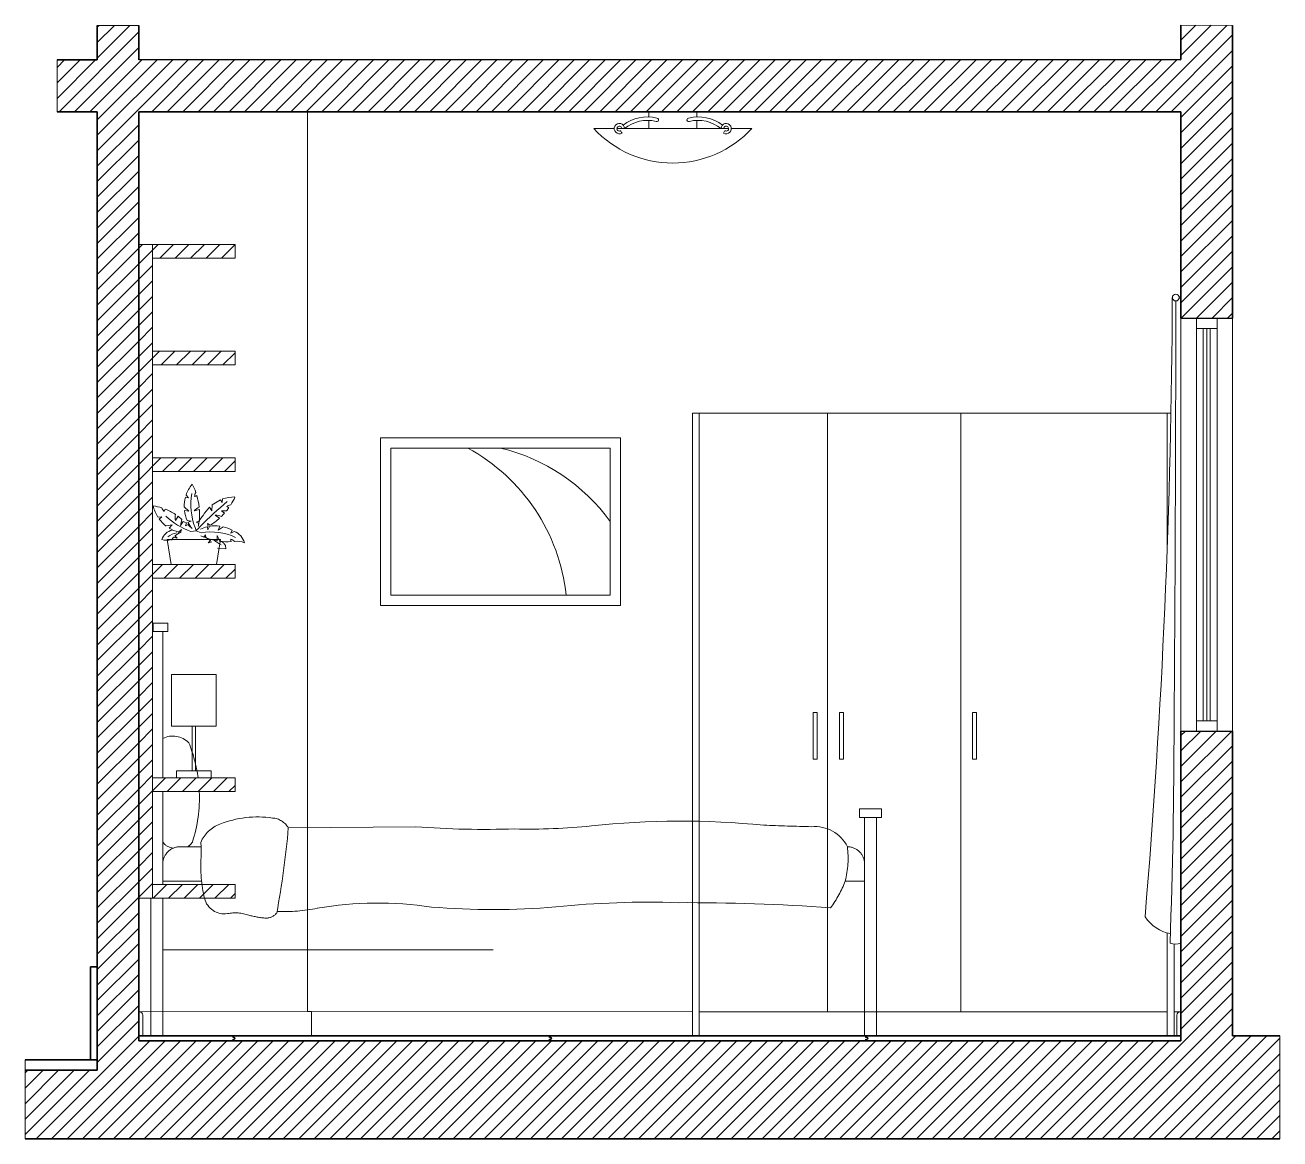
# Model space of a CAD drawing. Header units: millimetres. Extents: x -28749.5 to -28731.5, y -5760.5 to -5747.4.
# Drawn here: x -28739.654 to -28736.007, y -5755.285 to -5752.048 of the extents above; entities that cross this region are included whole.
import ezdxf

# ---------------------------------------------------------------- set-up
doc = ezdxf.new("R2010")
doc.units = ezdxf.units.MM
doc.linetypes.add('ACAD_ISO03W100', pattern=[30, 12, -18])
doc.linetypes.add('TRATTOPUNTO', pattern=[25.4, 12.7, -6.35, 0, -6.35])
doc.layers.get('DEFPOINTS').update_dxf_attribs({"color": 210, "lineweight": 18})
for name, color, linetype, lineweight in [('A-ELEV-MBE', 7, 'Continuous', 18), ('A-GLAZ-FURR', 4, 'Continuous', 18), ('A-SECT-MCUT', 7, 'Continuous', 35)]:
    doc.layers.add(name, color=color, linetype=linetype, lineweight=lineweight)
for name, color, linetype, lineweight, transparency in [('A-ELEV-MBE1', 50, 'Continuous', 18, 0.25), ('A-ELEV-MBE3', 92, 'Continuous', 18, 0.25), ('A-ELEV-MBE4', 41, 'Continuous', 13, 0.25), ('A-FURN', 163, 'Continuous', 13, 0.2)]:
    doc.layers.add(name, color=color, linetype=linetype, lineweight=lineweight, transparency=transparency)

msp = doc.modelspace()

# ---------------------------------------------------------------- hatches: boundary and pattern name
at = {"layer": 'A-FURN', "lineweight": 13}
h = msp.add_hatch(dxfattribs=at)
h.set_pattern_fill('ANSI31', color=256, scale=0.01, angle=180)
h.paths.add_polyline_path([(-28739.2836, -5752.6857), (-28739.3236, -5752.6857), (-28739.3236, -5754.5857), (-28739.2836, -5754.5857)])
h.paths.add_polyline_path([(-28739.0436, -5752.9957), (-28739.2836, -5752.9957), (-28739.2836, -5753.0357), (-28739.0436, -5753.0357)])
h.paths.add_polyline_path([(-28739.0436, -5752.6857), (-28739.2836, -5752.6857), (-28739.2836, -5752.7257), (-28739.0436, -5752.7257)])
h.paths.add_polyline_path([(-28739.0436, -5753.3057), (-28739.2836, -5753.3057), (-28739.2836, -5753.3457), (-28739.0436, -5753.3457)])
h.paths.add_polyline_path([(-28739.0436, -5753.6157), (-28739.2836, -5753.6157), (-28739.2836, -5753.6557), (-28739.0436, -5753.6557)])
h.paths.add_polyline_path([(-28739.0436, -5754.2357), (-28739.2836, -5754.2357), (-28739.2836, -5754.2757), (-28739.0436, -5754.2757)])
h.paths.add_polyline_path([(-28739.0436, -5754.5457), (-28739.1399, -5754.5457, 0.024525), (-28739.1327, -5754.5857), (-28739.0436, -5754.5857)])
h.paths.add_polyline_path([(-28739.1399, -5754.5457), (-28739.2836, -5754.5457), (-28739.2836, -5754.5857), (-28739.1327, -5754.5857, -0.024525)])
at = {"layer": 'A-SECT-MCUT', "lineweight": 13, "true_color": 0x939598}
h = msp.add_hatch(dxfattribs=at)
h.set_pattern_fill('ANSI31', color=252, scale=0.01)
h.paths.add_polyline_path([(-28736.1442, -5752.0489), (-28736.2942, -5752.0481), (-28736.2942, -5752.1489), (-28739.3236, -5752.1481), (-28739.3236, -5752.0489), (-28739.4442, -5752.0489), (-28739.4442, -5752.1489), (-28739.5613, -5752.1489), (-28739.5613, -5752.2997), (-28739.4442, -5752.2997), (-28739.4442, -5755.0849), (-28739.6541, -5755.0849), (-28739.6541, -5755.2849), (-28736.0065, -5755.2849), (-28736.0065, -5754.9857), (-28736.1442, -5754.9857), (-28736.1442, -5754.0997), (-28736.2942, -5754.0997), (-28736.2942, -5754.9997), (-28739.3236, -5754.9997), (-28739.3236, -5752.2997), (-28737.8413, -5752.2997), (-28737.8413, -5752.2989), (-28737.7013, -5752.2989), (-28736.2942, -5752.2997), (-28736.2942, -5752.8997), (-28736.1442, -5752.8997)])

# ---------------------------------------------------------------- linework, layer by layer
for p, q in [((-28736.2942, -5752.8997), (-28736.1442, -5752.8997)), ((-28736.2942, -5754.0997), (-28736.1442, -5754.0997))]:
    msp.add_line(p, q)
for points in [[(-28739.0497, -5754.9997), (-28739.0497, -5754.9952), (-28739.0472, -5754.9952, 1), (-28739.0472, -5754.9902), (-28739.0497, -5754.9902), (-28739.0497, -5754.9857)], [(-28739.0492, -5754.9857), (-28739.0492, -5754.9897), (-28739.0472, -5754.9897, -1), (-28739.0472, -5754.9957), (-28739.0492, -5754.9957), (-28739.0492, -5754.9997)], [(-28738.1297, -5754.9997), (-28738.1297, -5754.9952), (-28738.1272, -5754.9952, 1), (-28738.1272, -5754.9902), (-28738.1297, -5754.9902), (-28738.1297, -5754.9857)], [(-28738.1292, -5754.9857), (-28738.1292, -5754.9897), (-28738.1272, -5754.9897, -1), (-28738.1272, -5754.9957), (-28738.1292, -5754.9957), (-28738.1292, -5754.9997)], [(-28737.2097, -5754.9997), (-28737.2097, -5754.9952), (-28737.2072, -5754.9952, 1), (-28737.2072, -5754.9902), (-28737.2097, -5754.9902), (-28737.2097, -5754.9857)], [(-28737.2092, -5754.9857), (-28737.2092, -5754.9897), (-28737.2072, -5754.9897, -1), (-28737.2072, -5754.9957), (-28737.2092, -5754.9957), (-28737.2092, -5754.9997)]]:
    msp.add_lwpolyline(points, format="xyb")
at = {"layer": 'A-ELEV-MBE'}
for p, q in [((-28738.8336, -5754.9149), (-28738.8336, -5752.2997)), ((-28736.2942, -5752.8997), (-28736.2942, -5754.0997)), ((-28736.2492, -5752.8997), (-28736.2492, -5754.0997)), ((-28736.1892, -5752.8997), (-28736.1892, -5754.0997)), ((-28736.1442, -5752.8997), (-28736.1442, -5754.0997))]:
    msp.add_line(p, q, dxfattribs=at)
at = {"layer": 'A-ELEV-MBE', "linetype": 'ACAD_ISO03W100'}
msp.add_line((-28739.4442, -5755.0849), (-28739.4442, -5755.0549), dxfattribs=at)
at = {"layer": 'A-ELEV-MBE1'}
for p, q in [((-28737.8413, -5752.3152), (-28737.8413, -5752.2989)), ((-28737.8413, -5752.2989), (-28737.7013, -5752.2989)), ((-28737.7013, -5752.3152), (-28737.7013, -5752.2989)), ((-28737.8413, -5752.3489), (-28737.8413, -5752.3252)), ((-28737.7013, -5752.3489), (-28737.7013, -5752.3252)), ((-28738.0013, -5752.3489), (-28737.9416, -5752.3489)), ((-28737.9336, -5752.3489), (-28737.609, -5752.3489)), ((-28737.601, -5752.3489), (-28737.5413, -5752.3489)), ((-28739.2286, -5754.0857), (-28739.2286, -5753.9357)), ((-28739.2286, -5753.9357), (-28739.0986, -5753.9357)), ((-28739.0986, -5753.9357), (-28739.0986, -5754.0857)), ((-28739.0986, -5754.0857), (-28739.2286, -5754.0857)), ((-28739.1686, -5754.0857), (-28739.1686, -5754.2157)), ((-28739.1586, -5754.0857), (-28739.1586, -5754.2157)), ((-28739.2136, -5754.2157), (-28739.1136, -5754.2157)), ((-28739.2136, -5754.2157), (-28739.2136, -5754.2357)), ((-28739.2136, -5754.2357), (-28739.1136, -5754.2357)), ((-28739.1136, -5754.2157), (-28739.1136, -5754.2357))]:
    msp.add_line(p, q, dxfattribs=at)
for centre, radius, start, end in [((-28737.9266, -5752.3489), 0.015, 0, 300.8093), ((-28737.9266, -5752.3489), 0.007, 0, 300.8093), ((-28737.8447, -5752.4341), 0.119, 76.7103, 126.6028), ((-28737.8447, -5752.4308), 0.1058, 76.322, 129.2418), ((-28737.8174, -5752.3234), 0.00514, 243.4206, 90), ((-28737.7252, -5752.3234), 0.00514, 90, 296.5794), ((-28737.6979, -5752.4341), 0.119, 53.3972, 103.2897), ((-28737.6979, -5752.4308), 0.1058, 50.7582, 103.678), ((-28737.616, -5752.3489), 0.015, 239.1907, 180), ((-28737.616, -5752.3489), 0.007, 239.1907, 180), ((-28737.7713, -5752.1344), 0.3145, 223.0029, 316.9971), ((-28737.6966, -5752.2204), 0.2634, 210.7004, 212.4408), ((-28737.846, -5752.2204), 0.2634, 327.5592, 329.2996)]:
    msp.add_arc(centre, radius, start, end, dxfattribs=at)
at = {"layer": 'A-ELEV-MBE3'}
for p, q in [((-28739.1786, -5753.422), (-28739.1879, -5753.4204)), ((-28739.1786, -5753.422), (-28739.1859, -5753.414)), ((-28739.0861, -5753.4275), (-28739.1103, -5753.442)), ((-28739.0816, -5753.4358), (-28739.0861, -5753.4275)), ((-28739.0816, -5753.4358), (-28739.0799, -5753.4251)), ((-28739.2172, -5753.4879), (-28739.2093, -5753.475)), ((-28739.2093, -5753.475), (-28739.1986, -5753.4847)), ((-28739.1782, -5753.4605), (-28739.1914, -5753.4483)), ((-28739.1782, -5753.4605), (-28739.1907, -5753.4587)), ((-28739.1624, -5753.4596), (-28739.1475, -5753.456)), ((-28739.1116, -5753.4599), (-28739.118, -5753.4489)), ((-28739.1116, -5753.4599), (-28739.1103, -5753.442)), ((-28739.1012, -5753.4718), (-28739.0892, -5753.4813)), ((-28739.0829, -5753.4596), (-28739.0744, -5753.4663)), ((-28739.0829, -5753.4596), (-28739.0687, -5753.4596)), ((-28739.2569, -5753.4774), (-28739.2677, -5753.4782)), ((-28739.2569, -5753.4774), (-28739.2639, -5753.4837)), ((-28739.2263, -5753.5008), (-28739.2441, -5753.5037)), ((-28739.2263, -5753.5008), (-28739.2355, -5753.5096)), ((-28739.1986, -5753.4847), (-28739.2027, -5753.5021)), ((-28739.2027, -5753.5021), (-28739.1945, -5753.4905)), ((-28739.1945, -5753.4905), (-28739.1851, -5753.495)), ((-28739.188, -5753.5037), (-28739.1851, -5753.495)), ((-28739.188, -5753.5037), (-28739.1805, -5753.4998)), ((-28739.1717, -5753.4896), (-28739.183, -5753.4876)), ((-28739.1717, -5753.4896), (-28739.1805, -5753.4929)), ((-28739.16, -5753.5079), (-28739.1567, -5753.5175)), ((-28739.1567, -5753.4924), (-28739.1482, -5753.4893)), ((-28739.1567, -5753.4924), (-28739.149, -5753.4959)), ((-28739.123, -5753.5152), (-28739.1241, -5753.5059)), ((-28739.1235, -5753.4965), (-28739.1158, -5753.5013)), ((-28739.1235, -5753.4965), (-28739.1215, -5753.5047)), ((-28739.123, -5753.5152), (-28739.1184, -5753.5048)), ((-28739.0931, -5753.5159), (-28739.0884, -5753.5041)), ((-28739.0931, -5753.5159), (-28739.0782, -5753.5059)), ((-28739.2231, -5753.5364), (-28739.2289, -5753.5446)), ((-28739.2121, -5753.5393), (-28739.2231, -5753.5364)), ((-28739.2121, -5753.5393), (-28739.2187, -5753.5327)), ((-28739.1995, -5753.5138), (-28739.2079, -5753.5214)), ((-28739.1995, -5753.5138), (-28739.2023, -5753.5227)), ((-28739.1723, -5753.5195), (-28739.1567, -5753.5175)), ((-28739.142, -5753.5233), (-28739.1567, -5753.5175)), ((-28739.1292, -5753.5291), (-28739.1345, -5753.5358)), ((-28739.1292, -5753.5291), (-28739.1282, -5753.5382)), ((-28739.122, -5753.5528), (-28739.1154, -5753.5462)), ((-28739.096, -5753.5314), (-28739.096, -5753.5467)), ((-28739.0771, -5753.5523), (-28739.0829, -5753.5484)), ((-28739.0556, -5753.5245), (-28739.0519, -5753.5159)), ((-28739.0556, -5753.5245), (-28739.0461, -5753.5193)), ((-28739.122, -5753.5528), (-28739.111, -5753.5499)), ((-28739.0952, -5753.5677), (-28739.0705, -5753.5697)), ((-28739.0714, -5753.56), (-28739.0771, -5753.5523)), ((-28739.0705, -5753.5697), (-28739.0714, -5753.56))]:
    msp.add_line(p, q, dxfattribs=at)
msp.add_lwpolyline([(-28739.0865, -5753.5425), (-28739.2406, -5753.5425), (-28739.2291, -5753.6157), (-28739.0981, -5753.6157)], close=True, dxfattribs=at)
for centre, radius, start, end in [((-28739.0896, -5753.447), 0.1019, 140.5993, 161.0714), ((-28739.3344, -5753.4689), 0.1874, 19.5706, 27.5234), ((-28739.0896, -5753.447), 0.1019, 164.8376, 180.7491), ((-28738.9903, -5753.4427), 0.1818, 169.4513, 201.0236), ((-28739.137, -5753.4186), 0.0243, 149.271, 178.0768), ((-28739.1638, -5753.4011), 0.0169, 278.5566, 301.9459), ((-28739.3344, -5753.4689), 0.1874, 6.2313, 16.5988), ((-28738.0282, -5754.6438), 1.5953, 130.6029, 134.4019), ((-28739.0463, -5753.5213), 0.1019, 88.7652, 109.2373), ((-28739.2148, -5753.3423), 0.1874, 327.7365, 335.6893), ((-28739.3162, -5753.6289), 0.1874, 71.4047, 79.3575), ((-28739.1822, -5753.4228), 0.1019, 192.4334, 212.9055), ((-28739.2338, -5753.4426), 0.0243, 201.1051, 229.9109), ((-28739.2641, -5753.4528), 0.0169, 330.3907, 353.78), ((-28739.3162, -5753.6289), 0.1874, 58.0654, 68.4329), ((-28739.1021, -5753.3217), 0.2098, 226.9423, 250.4532), ((-28739.1684, -5753.4792), 0.0496, 169.2063, 190.077), ((-28739.0896, -5753.447), 0.1019, 186.5753, 203.5108), ((-28739.1254, -5753.4926), 0.0496, 117.3722, 138.2429), ((-28739.1061, -5753.5055), 0.0442, 132.491, 175.5522), ((-28739.3344, -5753.4689), 0.1874, 353.7641, 3.9547), ((-28739.0463, -5753.5213), 0.1019, 134.7412, 151.6767), ((-28739.1043, -5753.5213), 0.0496, 65.5381, 86.4087), ((-28739.2148, -5753.3423), 0.1874, 314.3972, 318.5759), ((-28739.2148, -5753.3423), 0.1874, 321.2414, 324.7646), ((-28739.0533, -5753.4664), 0.0243, 97.4369, 126.2427), ((-28739.0561, -5753.4345), 0.0169, 226.7225, 250.1118), ((-28739.1822, -5753.4228), 0.1019, 216.6717, 232.5832), ((-28739.1822, -5753.4228), 0.1019, 238.4094, 255.3449), ((-28739.0896, -5753.447), 0.1019, 206.7807, 219.0097), ((-28739.3162, -5753.6289), 0.1874, 40.6536, 43.5537), ((-28739.2659, -5753.4057), 0.1562, 314.3211, 321.0297), ((-28739.3344, -5753.4689), 0.1874, 348.8195, 351.7196), ((-28739.101, -5753.6051), 0.1019, 103.1125, 115.3414), ((-28739.101, -5753.6051), 0.1019, 82.9071, 99.8426), ((-28739.2148, -5753.3423), 0.1874, 301.93, 312.1205), ((-28739.101, -5753.6051), 0.1019, 61.1693, 77.0809), ((-28739.2172, -5753.5566), 0.042, 102.728, 160.6295), ((-28739.2429, -5753.5073), 0.038, 248.4394, 291.5606), ((-28739.2001, -5753.5898), 0.0676, 100.5808, 125.7424), ((-28739.155, -5753.6121), 0.1019, 116.4927, 128.7216), ((-28739.0644, -5753.362), 0.1874, 245.1513, 248.0514), ((-28739.1139, -5753.6885), 0.1676, 64.848, 99.6491), ((-28739.1791, -5753.6257), 0.1019, 51.2784, 63.5073), ((-28739.0644, -5753.362), 0.1874, 250.0959, 260.2864), ((-28739.0384, -5753.4647), 0.1041, 228.4463, 243.7303), ((-28739.1369, -5753.5595), 0.0496, 13.704, 34.5746), ((-28739.0644, -5753.362), 0.1874, 262.5631, 272.9305), ((-28739.0388, -5753.5438), 0.0169, 174.8884, 198.2776), ((-28739.0622, -5753.5658), 0.0243, 45.6028, 74.4086), ((-28739.0647, -5753.5659), 0.0502, 15.785, 68.3156), ((-28739.0383, -5753.606), 0.0581, 67.7927, 96.7716)]:
    msp.add_arc(centre, radius, start, end, dxfattribs=at)
at = {"layer": 'A-ELEV-MBE4'}
for p, q in [((-28736.2992, -5752.8382), (-28736.2942, -5752.8382)), ((-28736.2992, -5752.8412), (-28736.2942, -5752.8412)), ((-28739.3236, -5754.9157), (-28737.7142, -5754.9149)), ((-28739.3236, -5754.9857), (-28739.3236, -5754.9157)), ((-28739.3116, -5754.9857), (-28739.3116, -5754.9257)), ((-28738.8336, -5754.9149), (-28738.8216, -5754.9149)), ((-28738.8216, -5754.9149), (-28738.8216, -5754.9857)), ((-28736.2942, -5754.9157), (-28736.3142, -5754.9157)), ((-28736.3062, -5754.9857), (-28736.3062, -5754.9257)), ((-28736.2942, -5754.9857), (-28736.2942, -5754.9157)), ((-28739.3236, -5754.9857), (-28739.3116, -5754.9857)), ((-28736.2942, -5754.9857), (-28736.3062, -5754.9857))]:
    msp.add_line(p, q, dxfattribs=at)
for points in [[(-28737.9232, -5753.2474), (-28738.621, -5753.2474), (-28738.621, -5753.7343), (-28737.9232, -5753.7343)], [(-28737.9532, -5753.2774), (-28738.591, -5753.2774), (-28738.591, -5753.7043), (-28737.9532, -5753.7043)]]:
    msp.add_lwpolyline(points, close=True, dxfattribs=at)
msp.add_circle((-28736.3092, -5752.8397), 0.01, dxfattribs=at)
for centre, radius, start, end in [((-28759.2111, -5752.734), 22.8921, 355.22452, 359.73552), ((-28892.0573, -5752.8497), 155.748, 359.547141, 0), ((-28738.6308, -5753.7632), 0.5526, 6.1196, 61.5376), ((-28738.4002, -5753.8137), 0.5514, 35.8391, 76.5656), ((-28753.7549, -5754.0807), 17.4406, 357.91299, 0), ((-28736.3049, -5754.5777), 0.1123, 213.5993, 259.8018), ((-28736.31, -5754.6756), 0.0432, 248.5083, 291.3614), ((-28739.3216, -5754.9257), 0.01, 0, 90), ((-28736.2962, -5754.9257), 0.01, 90, 180)]:
    msp.add_arc(centre, radius, start, end, dxfattribs=at)
at = {"layer": 'A-FURN'}
for p, q in [((-28739.3236, -5752.6657), (-28739.3256, -5752.6657)), ((-28739.3236, -5752.6657), (-28739.3236, -5752.7157)), ((-28739.3256, -5752.7157), (-28739.3236, -5752.7157)), ((-28737.6942, -5753.1757), (-28737.6942, -5754.9157)), ((-28737.3212, -5753.1757), (-28737.3212, -5754.9157)), ((-28736.9342, -5753.1757), (-28736.9342, -5754.9157)), ((-28736.3342, -5753.1757), (-28736.3342, -5753.5693)), ((-28737.3512, -5754.0457), (-28737.3632, -5754.0457)), ((-28737.3632, -5754.0457), (-28737.3632, -5754.1812)), ((-28737.3512, -5754.0457), (-28737.3512, -5754.1812)), ((-28737.2752, -5754.0457), (-28737.2872, -5754.0457)), ((-28737.2872, -5754.0457), (-28737.2872, -5754.1812)), ((-28737.2752, -5754.0457), (-28737.2752, -5754.1812)), ((-28736.8882, -5754.0457), (-28736.9002, -5754.0457)), ((-28736.9002, -5754.0457), (-28736.9002, -5754.1812)), ((-28736.8882, -5754.0457), (-28736.8882, -5754.1812)), ((-28737.3512, -5754.1812), (-28737.3632, -5754.1812)), ((-28737.2752, -5754.1812), (-28737.2872, -5754.1812)), ((-28736.8882, -5754.1812), (-28736.9002, -5754.1812)), ((-28736.3342, -5754.6861), (-28736.3342, -5754.9157)), ((-28737.6942, -5754.9157), (-28736.3342, -5754.9157)), ((-28737.6942, -5754.9157), (-28737.6942, -5754.9857)), ((-28736.3342, -5754.9157), (-28736.3342, -5754.9857))]:
    msp.add_line(p, q, dxfattribs=at)
at = {"layer": 'A-FURN', "linetype": 'TRATTOPUNTO', "lineweight": 9, "ltscale": 0.2}
for p, q in [((-28739.2538, -5754.5357), (-28739.2538, -5754.4857)), ((-28739.2888, -5754.9857), (-28739.2538, -5754.9857))]:
    msp.add_line(p, q, dxfattribs=at)
at = {"layer": 'A-FURN', "linetype": 'ACAD_ISO03W100', "lineweight": 9, "ltscale": 0.08}
for p, q in [((-28739.2538, -5754.5357), (-28739.1413, -5754.5357)), ((-28739.2538, -5754.7357), (-28737.2138, -5754.7357))]:
    msp.add_line(p, q, dxfattribs=at)
at = {"layer": 'A-FURN'}
for points in [[(-28739.0436, -5752.6857), (-28739.3236, -5752.6857), (-28739.3236, -5754.5857), (-28739.0436, -5754.5857), (-28739.0436, -5754.5457), (-28739.2836, -5754.5457)], [(-28739.2836, -5754.5857), (-28739.2836, -5752.6857)], [(-28739.2836, -5752.7257), (-28739.0436, -5752.7257), (-28739.0436, -5752.6857)], [(-28739.2836, -5753.0357), (-28739.0436, -5753.0357), (-28739.0436, -5752.9957), (-28739.2836, -5752.9957)], [(-28736.3233, -5753.1757), (-28737.7142, -5753.1757), (-28737.7142, -5754.9857), (-28736.3142, -5754.9857), (-28736.3142, -5754.7186)], [(-28739.2836, -5753.3457), (-28739.0436, -5753.3457), (-28739.0436, -5753.3057), (-28739.2836, -5753.3057)], [(-28739.2836, -5753.6557), (-28739.0436, -5753.6557), (-28739.0436, -5753.6157), (-28739.2836, -5753.6157)], [(-28739.2836, -5754.2757), (-28739.0436, -5754.2757), (-28739.0436, -5754.2357), (-28739.2836, -5754.2357)]]:
    msp.add_lwpolyline(points, dxfattribs=at)
at = {"layer": 'A-FURN', "linetype": 'ACAD_ISO03W100', "ltscale": 0.08, "flags": 128}
for points in [[(-28739.2816, -5753.8107), (-28739.2393, -5753.8107), (-28739.2393, -5753.7857), (-28739.2816, -5753.7857)], [(-28737.2283, -5754.3257), (-28737.1643, -5754.3257), (-28737.1643, -5754.3507), (-28737.2283, -5754.3507)]]:
    msp.add_lwpolyline(points, close=True, dxfattribs=at)
at = {"layer": 'A-FURN', "linetype": 'ACAD_ISO03W100', "lineweight": 9, "ltscale": 0.08}
for points in [[(-28739.2538, -5753.8107), (-28739.2538, -5754.2357)], [(-28739.2538, -5754.2757), (-28739.2538, -5754.5457)], [(-28737.2138, -5754.9857), (-28737.2138, -5754.3507)], [(-28737.1788, -5754.3507), (-28737.1788, -5754.9857)], [(-28739.2888, -5754.9857), (-28739.2888, -5754.5857)], [(-28739.2538, -5754.5857), (-28739.2538, -5754.9857)]]:
    msp.add_lwpolyline(points, close=True, dxfattribs=at)
for points in [[(-28739.1511, -5754.2357, 0.062478), (-28739.1781, -5754.1338, 0.324474), (-28739.2538, -5754.1211)], [(-28739.1812, -5754.4357, 0.089292), (-28739.1678, -5754.4227, 0.088341), (-28739.1476, -5754.2757)], [(-28738.8889, -5754.381), (-28738.5192, -5754.3779, 0.025974), (-28738.2304, -5754.3841, 0.030203), (-28738.0076, -5754.3754, -0.051704), (-28737.5071, -5754.3733)], [(-28737.5071, -5754.3733, 0.001821), (-28737.3681, -5754.3777, -0.309445), (-28737.2638, -5754.4357)], [(-28739.1425, -5754.4357), (-28739.2038, -5754.4357, 0.414214), (-28739.2538, -5754.4857)]]:
    msp.add_lwpolyline(points, format="xyb", dxfattribs=at)
at = {"layer": 'A-FURN', "linetype": 'ACAD_ISO03W100', "lineweight": 9, "ltscale": 0.08, "flags": 128}
msp.add_lwpolyline([(-28739.1327, -5754.5857, 0.383404), (-28739.0656, -5754.6303, -0.132551), (-28739.0041, -5754.6346, 0.047087), (-28738.954, -5754.6433, 0.22053), (-28738.9227, -5754.6286, 0.025108), (-28738.8889, -5754.381, 0.253897), (-28738.935, -5754.3524, 0.129523), (-28739.0877, -5754.3699, 0.206163), (-28739.1434, -5754.4232, -0.042734), (-28739.1426, -5754.4659, 0.072882), (-28739.1327, -5754.5857)], format="xyb", close=True, dxfattribs=at)
at = {"layer": 'A-FURN', "linetype": 'ACAD_ISO03W100', "lineweight": 9, "ltscale": 0.08}
msp.add_lwpolyline([(-28737.2138, -5754.5357), (-28737.2703, -5754.5357, 0.094827), (-28737.2638, -5754.4357, -0.414214), (-28737.2138, -5754.4857)], format="xyb", close=True, dxfattribs=at)
for centre, radius, start, end in [((-28739.2211, -5754.401), 0.0388, 212.6567, 266.5992), ((-28737.5551, -5754.4311), 0.3034, 323.0984, 339.8368), ((-28738.6282, -5755.656), 1.0564, 81.5605, 99.6159), ((-28737.8426, -5757.1854), 2.5885, 88.0677, 95.9646), ((-28737.7298, -5760.4157), 5.8174, 85.88609, 90.25172), ((-28738.9084, -5754.0491), 0.5754, 268.814, 280.3872), ((-28738.2933, -5752.4935), 2.1251, 265.1459, 274.9058)]:
    msp.add_arc(centre, radius, start, end, dxfattribs=at)
at = {"layer": 'A-GLAZ-FURR'}
for p, q in [((-28736.2492, -5752.9297), (-28736.2492, -5752.8997)), ((-28736.2492, -5752.9297), (-28736.1892, -5752.9297)), ((-28736.2292, -5754.0697), (-28736.2292, -5752.9297)), ((-28736.2192, -5754.0697), (-28736.2192, -5752.9297)), ((-28736.2092, -5754.0697), (-28736.2092, -5752.9297)), ((-28736.1892, -5752.9297), (-28736.1892, -5752.8997)), ((-28736.2492, -5754.0997), (-28736.2492, -5754.0697)), ((-28736.2492, -5754.0697), (-28736.1892, -5754.0697)), ((-28736.1892, -5754.0997), (-28736.1892, -5754.0697))]:
    msp.add_line(p, q, dxfattribs=at)
at = {"layer": 'A-SECT-MCUT'}
for p, q in [((-28739.4442, -5752.0489), (-28739.4442, -5752.1489)), ((-28739.3236, -5752.1489), (-28739.3236, -5752.0489)), ((-28736.2942, -5752.0481), (-28736.2942, -5752.1481)), ((-28736.1442, -5752.8997), (-28736.1442, -5752.0489)), ((-28736.1442, -5752.1489), (-28736.1442, -5752.0489)), ((-28739.5613, -5752.1489), (-28739.4442, -5752.1489)), ((-28739.3236, -5752.1481), (-28736.2945, -5752.1489)), ((-28739.4442, -5752.2997), (-28739.5613, -5752.2997)), ((-28739.4442, -5752.2997), (-28739.4442, -5755.0849)), ((-28739.3236, -5754.9997), (-28739.3236, -5752.2997)), ((-28739.3236, -5752.2997), (-28736.2942, -5752.2997)), ((-28736.2942, -5752.2997), (-28736.2942, -5752.8997)), ((-28736.2942, -5754.0997), (-28736.2942, -5754.9997)), ((-28736.1442, -5754.9857), (-28736.1442, -5754.0997)), ((-28736.2942, -5754.9857), (-28739.3236, -5754.9857)), ((-28736.2942, -5754.9997), (-28739.3236, -5754.9997)), ((-28736.1442, -5754.9857), (-28736.0065, -5754.9857)), ((-28739.4442, -5755.0849), (-28739.6541, -5755.0849)), ((-28739.4442, -5755.0849), (-28739.6541, -5755.0849)), ((-28739.6541, -5755.2849), (-28736.0065, -5755.2849))]:
    msp.add_line(p, q, dxfattribs=at)
at = {"layer": 'A-SECT-MCUT', "linetype": 'ACAD_ISO03W100'}
for p, q in [((-28739.4642, -5755.0549), (-28739.4642, -5754.7849)), ((-28739.4642, -5754.7849), (-28739.4442, -5754.7849)), ((-28739.4442, -5755.0549), (-28739.6541, -5755.0549))]:
    msp.add_line(p, q, dxfattribs=at)
at = {"layer": 'DEFPOINTS'}
for p, q in [((-28739.3236, -5752.0489), (-28739.4442, -5752.0489)), ((-28736.1442, -5752.0489), (-28736.2942, -5752.0481)), ((-28739.5613, -5752.2997), (-28739.5613, -5752.1489)), ((-28736.0065, -5754.9857), (-28736.0065, -5755.2849)), ((-28739.6541, -5755.0549), (-28739.6541, -5755.2849))]:
    msp.add_line(p, q, dxfattribs=at)

doc.saveas('drawing.dxf')
